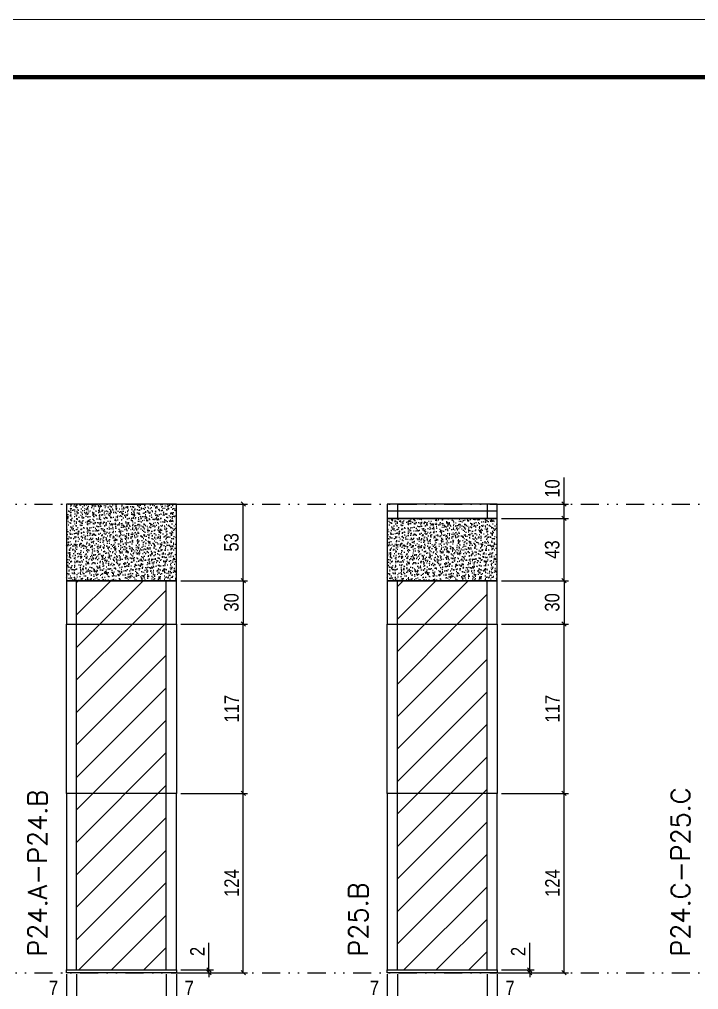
# Model space of a CAD drawing. Extents: x 13770 to 23315, y 867 to 16997.
# Drawn here: x 19609 to 20078, y 9287 to 9957 of the extents above; entities that cross this region are included whole.
import ezdxf

# ---------------------------------------------------------------- set-up
doc = ezdxf.new("R2010")
doc.units = 0
for name, pattern in [('DASHED', [0.75, 0.5, -0.25]), ('DIVIDE2', [0.625, 0.25, -0.125, 0, -0.125, 0, -0.125]), ('HIDDEN', [0.375, 0.25, -0.125])]:
    doc.linetypes.add(name, pattern=pattern)
for name, color, linetype in [('COTA', 241, 'Continuous'), ('Nível', 160, 'Continuous'), ('Painéis', 200, 'Continuous'), ('SARR_7x10', 140, 'Continuous'), ('Sarrafo de Pressão', 42, 'HIDDEN')]:
    doc.layers.add(name, color=color, linetype=linetype)
for name, color, linetype, lineweight in [('Folhas', 255, 'Continuous', 9), ('Hachura', 251, 'Continuous', 9), ('SARRAFO DE PRESSAO', 251, 'DASHED', 9), ('Texto Seção', 7, 'Continuous', 15)]:
    doc.layers.add(name, color=color, linetype=linetype, lineweight=lineweight)
doc.styles.add('COTA TECNICA', font='techl___.ttf', dxfattribs={"height": 10})
doc.styles.add('COTA TECNICA-50', font='techl___.ttf', dxfattribs={"height": 10})
doc.styles.add('REGUA-120', font='ROMANS.shx', dxfattribs={"height": 15})
doc.dimstyles.new('COTA PAINEL-50', dxfattribs={"dimtxt": 10, "dimasz": 3, "dimexe": 3, "dimexo": 3, "dimgap": 3, "dimtad": 1, "dimdec": 1, "dimzin": 12, "dimdsep": 46, "dimtxsty": 'COTA TECNICA-50', "dimblk1": 'OBLIQUE', "dimblk2": 'OBLIQUE', "dimsah": 1, "dimcen": 0.9, "dimclrd": 4, "dimclre": 4, "dimclrt": 240, "dimadec": 1, "dimazin": 3, "dimtfac": 1, "dimtdec": 1, "dimtmove": 0, "dimatfit": 3, "dimfxl": 1, "dimtolj": 1, "dimtzin": 12, "dimarcsym": 0})
doc.dimstyles.new('PAINEL', dxfattribs={"dimtxt": 10, "dimasz": 3, "dimexe": 3, "dimexo": 3, "dimgap": 3, "dimtad": 1, "dimdec": 1, "dimzin": 12, "dimdsep": 46, "dimtxsty": 'COTA TECNICA', "dimblk1": 'OBLIQUE', "dimblk2": 'OBLIQUE', "dimsah": 1, "dimcen": 0.9, "dimclrd": 4, "dimclre": 4, "dimclrt": 240, "dimadec": 1, "dimazin": 3, "dimtfac": 1, "dimtdec": 1, "dimtmove": 0, "dimatfit": 3, "dimfxl": 1, "dimtolj": 1, "dimtzin": 12, "dimarcsym": 0})

# ---------------------------------------------------------------- blocks, each defined once
blk = doc.blocks.new('9999999999')
at = {"layer": 'Folhas'}
blk.add_lwpolyline([(98138.98, 34190.21), (99623.98, 34190.21), (99623.98, 35240.21), (98138.98, 35240.21)], close=True, dxfattribs=at)
at = {"layer": 'Folhas', "color": 30, "const_width": 3}
blk.add_lwpolyline([(98213.98, 34230.21), (99583.98, 34230.21), (99583.98, 35200.21), (98213.98, 35200.21)], close=True, dxfattribs=at)
blk = doc.blocks.new('_Oblique')
at = {"color": 0, "linetype": 'ByBlock', "lineweight": -2}
blk.add_line((-0.5, -0.5), (0.5, 0.5), dxfattribs=at)
blk = doc.blocks.new('*D510')
at = {"layer": 'COTA', "color": 4, "lineweight": -2, "transparency": 16777216}
for p, q in [((19641.26, 9297.15), (19641.26, 9242.98)), ((19717.26, 9297.15), (19717.26, 9242.98)), ((19641.26, 9245.98), (19717.26, 9245.98))]:
    blk.add_line(p, q, dxfattribs=at)
at = {"layer": 'Defpoints', "color": 0, "transparency": 16777216}
for p in [(19641.26, 9300.15), (19717.26, 9300.15), (19717.26, 9245.98)]:
    blk.add_point(p, dxfattribs=at)
at = {"layer": 'COTA', "color": 4, "lineweight": -2, "transparency": 16777216, "xscale": 3, "yscale": 3, "zscale": 3, "rotation": 180}
blk.add_blockref('_Oblique', (19641.26, 9245.98), dxfattribs=at)
at = {"layer": 'COTA', "color": 4, "lineweight": -2, "transparency": 16777216, "xscale": 3, "yscale": 3, "zscale": 3}
blk.add_blockref('_Oblique', (19717.26, 9245.98), dxfattribs=at)
at = {"layer": 'COTA', "color": 240, "transparency": 16777216, "insert": (19679.26, 9254.08), "char_height": 10, "attachment_point": 5, "style": 'COTA TECNICA'}
blk.add_mtext('\\A1;76', dxfattribs=at)
blk = doc.blocks.new('*D511')
at = {"layer": 'COTA', "color": 4, "lineweight": -2, "transparency": 16777216}
for p, q in [((19720.26, 9422.15), (19766.5, 9422.15)), ((19763.5, 9298.15), (19763.5, 9422.15)), ((19720.26, 9298.15), (19766.5, 9298.15))]:
    blk.add_line(p, q, dxfattribs=at)
at = {"layer": 'Defpoints', "color": 0, "transparency": 16777216}
for p in [(19717.26, 9422.15), (19763.5, 9422.15), (19717.26, 9298.15)]:
    blk.add_point(p, dxfattribs=at)
at = {"layer": 'COTA', "color": 4, "lineweight": -2, "transparency": 16777216, "xscale": 3, "yscale": 3, "zscale": 3}
for p, rotation in [((19763.5, 9422.15), 90), ((19763.5, 9298.15), 270)]:
    blk.add_blockref('_Oblique', p, dxfattribs=dict(at, rotation=rotation))
at = {"layer": 'COTA', "color": 240, "transparency": 16777216, "insert": (19755.43, 9360.15), "char_height": 10, "attachment_point": 5, "rotation": 90, "style": 'COTA TECNICA-50'}
blk.add_mtext('\\A1;124', dxfattribs=at)
blk = doc.blocks.new('*D512')
at = {"layer": 'COTA', "color": 4, "lineweight": -2, "transparency": 16777216}
for p, q in [((19739.79, 9300.15), (19739.79, 9318.95)), ((19720.26, 9300.15), (19742.79, 9300.15)), ((19739.79, 9298.15), (19739.79, 9300.15)), ((19720.26, 9298.15), (19742.79, 9298.15)), ((19739.79, 9298.15), (19739.79, 9295.15))]:
    blk.add_line(p, q, dxfattribs=at)
at = {"layer": 'Defpoints', "color": 0, "transparency": 16777216}
for p in [(19717.26, 9300.15), (19717.26, 9298.15), (19739.79, 9298.15)]:
    blk.add_point(p, dxfattribs=at)
at = {"layer": 'COTA', "color": 4, "lineweight": -2, "transparency": 16777216, "xscale": 3, "yscale": 3, "zscale": 3}
for p, rotation in [((19739.79, 9300.15), 270), ((19739.79, 9298.15), 90)]:
    blk.add_blockref('_Oblique', p, dxfattribs=dict(at, rotation=rotation))
at = {"layer": 'COTA', "color": 240, "transparency": 16777216, "insert": (19731.79, 9312.9), "char_height": 10, "attachment_point": 5, "rotation": 90, "style": 'COTA TECNICA-50'}
blk.add_mtext('\\A1;2', dxfattribs=at)
blk = doc.blocks.new('*D522')
at = {"layer": 'COTA', "color": 4, "linetype": 'ByBlock', "lineweight": -2, "transparency": 16777216}
for p, q in [((19720.26, 9539.15), (19766.5, 9539.15)), ((19763.5, 9422.15), (19763.5, 9539.15)), ((19720.26, 9422.15), (19766.5, 9422.15))]:
    blk.add_line(p, q, dxfattribs=at)
at = {"layer": 'Defpoints', "color": 0, "linetype": 'ByBlock', "transparency": 16777216}
for p in [(19717.26, 9539.15), (19763.5, 9539.15), (19717.26, 9422.15)]:
    blk.add_point(p, dxfattribs=at)
at = {"layer": 'COTA', "color": 4, "linetype": 'ByBlock', "lineweight": -2, "transparency": 16777216, "xscale": 3, "yscale": 3, "zscale": 3}
for p, rotation in [((19763.5, 9539.15), 90), ((19763.5, 9422.15), 270)]:
    blk.add_blockref('_Oblique', p, dxfattribs=dict(at, rotation=rotation))
at = {"layer": 'COTA', "color": 240, "linetype": 'ByBlock', "transparency": 16777216, "insert": (19755.43, 9480.65), "char_height": 10, "attachment_point": 5, "rotation": 90, "style": 'COTA TECNICA'}
blk.add_mtext('\\A1;117', dxfattribs=at)
blk = doc.blocks.new('*D513')
at = {"layer": 'COTA', "color": 4, "lineweight": -2, "transparency": 16777216}
for p, q in [((19641.26, 9295.15), (19641.26, 9276.64)), ((19648.26, 9297.15), (19648.26, 9276.64)), ((19641.26, 9279.64), (19626.53, 9279.64)), ((19648.26, 9279.64), (19641.26, 9279.64))]:
    blk.add_line(p, q, dxfattribs=at)
at = {"layer": 'Defpoints', "color": 0, "transparency": 16777216}
for p in [(19648.26, 9300.15), (19641.26, 9298.15), (19641.26, 9279.64)]:
    blk.add_point(p, dxfattribs=at)
at = {"layer": 'COTA', "color": 4, "lineweight": -2, "transparency": 16777216, "xscale": 3, "yscale": 3, "zscale": 3, "rotation": 180}
blk.add_blockref('_Oblique', (19641.26, 9279.64), dxfattribs=at)
at = {"layer": 'COTA', "color": 4, "lineweight": -2, "transparency": 16777216, "xscale": 3, "yscale": 3, "zscale": 3}
blk.add_blockref('_Oblique', (19648.26, 9279.64), dxfattribs=at)
at = {"layer": 'COTA', "color": 240, "transparency": 16777216, "insert": (19632.4, 9287.72), "char_height": 10, "attachment_point": 5, "style": 'COTA TECNICA-50'}
blk.add_mtext('\\A1;7', dxfattribs=at)
blk = doc.blocks.new('*D514')
at = {"layer": 'COTA', "color": 4, "lineweight": -2, "transparency": 16777216}
for p, q in [((19710.26, 9297.15), (19710.26, 9276.64)), ((19717.26, 9295.15), (19717.26, 9276.64)), ((19710.26, 9279.64), (19717.26, 9279.64)), ((19717.26, 9279.64), (19731.99, 9279.64))]:
    blk.add_line(p, q, dxfattribs=at)
at = {"layer": 'Defpoints', "color": 0, "transparency": 16777216}
for p in [(19710.26, 9300.15), (19717.26, 9298.15), (19717.26, 9279.64)]:
    blk.add_point(p, dxfattribs=at)
at = {"layer": 'COTA', "color": 4, "lineweight": -2, "transparency": 16777216, "xscale": 3, "yscale": 3, "zscale": 3, "rotation": 180}
blk.add_blockref('_Oblique', (19710.26, 9279.64), dxfattribs=at)
at = {"layer": 'COTA', "color": 4, "lineweight": -2, "transparency": 16777216, "xscale": 3, "yscale": 3, "zscale": 3}
blk.add_blockref('_Oblique', (19717.26, 9279.64), dxfattribs=at)
at = {"layer": 'COTA', "color": 240, "transparency": 16777216, "insert": (19726.13, 9287.72), "char_height": 10, "attachment_point": 5, "style": 'COTA TECNICA-50'}
blk.add_mtext('\\A1;7', dxfattribs=at)
blk = doc.blocks.new('*D515')
at = {"layer": 'COTA', "color": 4, "lineweight": -2, "transparency": 16777216}
for p, q in [((19720.26, 9622.15), (19766.5, 9622.15)), ((19763.5, 9569.15), (19763.5, 9622.15)), ((19720.26, 9569.15), (19766.5, 9569.15))]:
    blk.add_line(p, q, dxfattribs=at)
at = {"layer": 'Defpoints', "color": 0, "transparency": 16777216}
for p in [(19717.26, 9622.15), (19763.5, 9622.15), (19717.26, 9569.15)]:
    blk.add_point(p, dxfattribs=at)
at = {"layer": 'COTA', "color": 4, "lineweight": -2, "transparency": 16777216, "xscale": 3, "yscale": 3, "zscale": 3}
for p, rotation in [((19763.5, 9622.15), 90), ((19763.5, 9569.15), 270)]:
    blk.add_blockref('_Oblique', p, dxfattribs=dict(at, rotation=rotation))
at = {"layer": 'COTA', "color": 240, "transparency": 16777216, "insert": (19755.28, 9595.65), "char_height": 10, "attachment_point": 5, "rotation": 90, "style": 'COTA TECNICA'}
blk.add_mtext('\\A1;53', dxfattribs=at)
blk = doc.blocks.new('*D890')
at = {"layer": 'COTA', "color": 4, "lineweight": -2, "transparency": 16777216}
for p, q in [((19720.26, 9569.15), (19766.5, 9569.15)), ((19763.5, 9569.15), (19763.5, 9539.15)), ((19720.26, 9539.15), (19766.5, 9539.15))]:
    blk.add_line(p, q, dxfattribs=at)
at = {"layer": 'Defpoints', "color": 0, "transparency": 16777216}
for p in [(19717.26, 9569.15), (19717.26, 9539.15), (19763.5, 9539.15)]:
    blk.add_point(p, dxfattribs=at)
at = {"layer": 'COTA', "color": 4, "lineweight": -2, "transparency": 16777216, "xscale": 3, "yscale": 3, "zscale": 3}
for p, rotation in [((19763.5, 9569.15), 90), ((19763.5, 9539.15), 270)]:
    blk.add_blockref('_Oblique', p, dxfattribs=dict(at, rotation=rotation))
at = {"layer": 'COTA', "color": 240, "transparency": 16777216, "insert": (19755.28, 9554.15), "char_height": 10, "attachment_point": 5, "rotation": 90, "style": 'COTA TECNICA'}
blk.add_mtext('\\A1;30', dxfattribs=at)
blk = doc.blocks.new('*D1858')
at = {"layer": 'COTA', "color": 4, "lineweight": -2, "transparency": 16777216}
for p, q in [((19862.94, 9297.15), (19862.94, 9242.98)), ((19938.94, 9297.15), (19938.94, 9242.98)), ((19862.94, 9245.98), (19938.94, 9245.98))]:
    blk.add_line(p, q, dxfattribs=at)
at = {"layer": 'Defpoints', "color": 0, "transparency": 16777216}
for p in [(19862.94, 9300.15), (19938.94, 9300.15), (19938.94, 9245.98)]:
    blk.add_point(p, dxfattribs=at)
at = {"layer": 'COTA', "color": 4, "lineweight": -2, "transparency": 16777216, "xscale": 3, "yscale": 3, "zscale": 3, "rotation": 180}
blk.add_blockref('_Oblique', (19862.94, 9245.98), dxfattribs=at)
at = {"layer": 'COTA', "color": 4, "lineweight": -2, "transparency": 16777216, "xscale": 3, "yscale": 3, "zscale": 3}
blk.add_blockref('_Oblique', (19938.94, 9245.98), dxfattribs=at)
at = {"layer": 'COTA', "color": 240, "transparency": 16777216, "insert": (19900.94, 9254.08), "char_height": 10, "attachment_point": 5, "style": 'COTA TECNICA'}
blk.add_mtext('\\A1;76', dxfattribs=at)
blk = doc.blocks.new('*D1859')
at = {"layer": 'COTA', "color": 4, "lineweight": -2, "transparency": 16777216}
for p, q in [((19941.94, 9422.15), (19988.18, 9422.15)), ((19985.18, 9298.15), (19985.18, 9422.15)), ((19941.94, 9298.15), (19988.18, 9298.15))]:
    blk.add_line(p, q, dxfattribs=at)
at = {"layer": 'Defpoints', "color": 0, "transparency": 16777216}
for p in [(19938.94, 9422.15), (19985.18, 9422.15), (19938.94, 9298.15)]:
    blk.add_point(p, dxfattribs=at)
at = {"layer": 'COTA', "color": 4, "lineweight": -2, "transparency": 16777216, "xscale": 3, "yscale": 3, "zscale": 3}
for p, rotation in [((19985.18, 9422.15), 90), ((19985.18, 9298.15), 270)]:
    blk.add_blockref('_Oblique', p, dxfattribs=dict(at, rotation=rotation))
at = {"layer": 'COTA', "color": 240, "transparency": 16777216, "insert": (19977.11, 9360.15), "char_height": 10, "attachment_point": 5, "rotation": 90, "style": 'COTA TECNICA-50'}
blk.add_mtext('\\A1;124', dxfattribs=at)
blk = doc.blocks.new('*D1860')
at = {"layer": 'COTA', "color": 4, "lineweight": -2, "transparency": 16777216}
for p, q in [((19961.47, 9300.15), (19961.47, 9318.95)), ((19941.94, 9300.15), (19964.47, 9300.15)), ((19961.47, 9298.15), (19961.47, 9300.15)), ((19941.94, 9298.15), (19964.47, 9298.15)), ((19961.47, 9298.15), (19961.47, 9295.15))]:
    blk.add_line(p, q, dxfattribs=at)
at = {"layer": 'Defpoints', "color": 0, "transparency": 16777216}
for p in [(19938.94, 9300.15), (19938.94, 9298.15), (19961.47, 9298.15)]:
    blk.add_point(p, dxfattribs=at)
at = {"layer": 'COTA', "color": 4, "lineweight": -2, "transparency": 16777216, "xscale": 3, "yscale": 3, "zscale": 3}
for p, rotation in [((19961.47, 9300.15), 270), ((19961.47, 9298.15), 90)]:
    blk.add_blockref('_Oblique', p, dxfattribs=dict(at, rotation=rotation))
at = {"layer": 'COTA', "color": 240, "transparency": 16777216, "insert": (19953.47, 9312.9), "char_height": 10, "attachment_point": 5, "rotation": 90, "style": 'COTA TECNICA-50'}
blk.add_mtext('\\A1;2', dxfattribs=at)
blk = doc.blocks.new('*D1865')
at = {"layer": 'COTA', "color": 4, "linetype": 'ByBlock', "lineweight": -2, "transparency": 16777216}
for p, q in [((19941.94, 9539.15), (19988.18, 9539.15)), ((19985.18, 9422.15), (19985.18, 9539.15)), ((19941.94, 9422.15), (19988.18, 9422.15))]:
    blk.add_line(p, q, dxfattribs=at)
at = {"layer": 'Defpoints', "color": 0, "linetype": 'ByBlock', "transparency": 16777216}
for p in [(19938.94, 9539.15), (19985.18, 9539.15), (19938.94, 9422.15)]:
    blk.add_point(p, dxfattribs=at)
at = {"layer": 'COTA', "color": 4, "linetype": 'ByBlock', "lineweight": -2, "transparency": 16777216, "xscale": 3, "yscale": 3, "zscale": 3}
for p, rotation in [((19985.18, 9539.15), 90), ((19985.18, 9422.15), 270)]:
    blk.add_blockref('_Oblique', p, dxfattribs=dict(at, rotation=rotation))
at = {"layer": 'COTA', "color": 240, "linetype": 'ByBlock', "transparency": 16777216, "insert": (19977.11, 9480.65), "char_height": 10, "attachment_point": 5, "rotation": 90, "style": 'COTA TECNICA'}
blk.add_mtext('\\A1;117', dxfattribs=at)
blk = doc.blocks.new('*D1861')
at = {"layer": 'COTA', "color": 4, "lineweight": -2, "transparency": 16777216}
for p, q in [((19862.94, 9295.15), (19862.94, 9276.64)), ((19869.94, 9297.15), (19869.94, 9276.64)), ((19862.94, 9279.64), (19848.21, 9279.64)), ((19869.94, 9279.64), (19862.94, 9279.64))]:
    blk.add_line(p, q, dxfattribs=at)
at = {"layer": 'Defpoints', "color": 0, "transparency": 16777216}
for p in [(19869.94, 9300.15), (19862.94, 9298.15), (19862.94, 9279.64)]:
    blk.add_point(p, dxfattribs=at)
at = {"layer": 'COTA', "color": 4, "lineweight": -2, "transparency": 16777216, "xscale": 3, "yscale": 3, "zscale": 3, "rotation": 180}
blk.add_blockref('_Oblique', (19862.94, 9279.64), dxfattribs=at)
at = {"layer": 'COTA', "color": 4, "lineweight": -2, "transparency": 16777216, "xscale": 3, "yscale": 3, "zscale": 3}
blk.add_blockref('_Oblique', (19869.94, 9279.64), dxfattribs=at)
at = {"layer": 'COTA', "color": 240, "transparency": 16777216, "insert": (19854.08, 9287.72), "char_height": 10, "attachment_point": 5, "style": 'COTA TECNICA-50'}
blk.add_mtext('\\A1;7', dxfattribs=at)
blk = doc.blocks.new('*D1862')
at = {"layer": 'COTA', "color": 4, "lineweight": -2, "transparency": 16777216}
for p, q in [((19931.94, 9297.15), (19931.94, 9276.64)), ((19938.94, 9295.15), (19938.94, 9276.64)), ((19931.94, 9279.64), (19938.94, 9279.64)), ((19938.94, 9279.64), (19953.67, 9279.64))]:
    blk.add_line(p, q, dxfattribs=at)
at = {"layer": 'Defpoints', "color": 0, "transparency": 16777216}
for p in [(19931.94, 9300.15), (19938.94, 9298.15), (19938.94, 9279.64)]:
    blk.add_point(p, dxfattribs=at)
at = {"layer": 'COTA', "color": 4, "lineweight": -2, "transparency": 16777216, "xscale": 3, "yscale": 3, "zscale": 3, "rotation": 180}
blk.add_blockref('_Oblique', (19931.94, 9279.64), dxfattribs=at)
at = {"layer": 'COTA', "color": 4, "lineweight": -2, "transparency": 16777216, "xscale": 3, "yscale": 3, "zscale": 3}
blk.add_blockref('_Oblique', (19938.94, 9279.64), dxfattribs=at)
at = {"layer": 'COTA', "color": 240, "transparency": 16777216, "insert": (19947.81, 9287.72), "char_height": 10, "attachment_point": 5, "style": 'COTA TECNICA-50'}
blk.add_mtext('\\A1;7', dxfattribs=at)
blk = doc.blocks.new('*D1863')
at = {"layer": 'COTA', "color": 4, "lineweight": -2, "transparency": 16777216}
for p, q in [((19941.94, 9612.15), (19988.18, 9612.15)), ((19985.18, 9569.15), (19985.18, 9612.15)), ((19941.94, 9569.15), (19988.18, 9569.15))]:
    blk.add_line(p, q, dxfattribs=at)
at = {"layer": 'Defpoints', "color": 0, "transparency": 16777216}
for p in [(19938.94, 9612.15), (19985.18, 9612.15), (19938.94, 9569.15)]:
    blk.add_point(p, dxfattribs=at)
at = {"layer": 'COTA', "color": 4, "lineweight": -2, "transparency": 16777216, "xscale": 3, "yscale": 3, "zscale": 3}
for p, rotation in [((19985.18, 9612.15), 90), ((19985.18, 9569.15), 270)]:
    blk.add_blockref('_Oblique', p, dxfattribs=dict(at, rotation=rotation))
at = {"layer": 'COTA', "color": 240, "transparency": 16777216, "insert": (19976.96, 9590.65), "char_height": 10, "attachment_point": 5, "rotation": 90, "style": 'COTA TECNICA'}
blk.add_mtext('\\A1;43', dxfattribs=at)
blk = doc.blocks.new('*D1864')
at = {"layer": 'COTA', "color": 4, "lineweight": -2, "transparency": 16777216}
for p, q in [((19941.94, 9569.15), (19988.18, 9569.15)), ((19985.18, 9569.15), (19985.18, 9539.15)), ((19941.94, 9539.15), (19988.18, 9539.15))]:
    blk.add_line(p, q, dxfattribs=at)
at = {"layer": 'Defpoints', "color": 0, "transparency": 16777216}
for p in [(19938.94, 9569.15), (19938.94, 9539.15), (19985.18, 9539.15)]:
    blk.add_point(p, dxfattribs=at)
at = {"layer": 'COTA', "color": 4, "lineweight": -2, "transparency": 16777216, "xscale": 3, "yscale": 3, "zscale": 3}
for p, rotation in [((19985.18, 9569.15), 90), ((19985.18, 9539.15), 270)]:
    blk.add_blockref('_Oblique', p, dxfattribs=dict(at, rotation=rotation))
at = {"layer": 'COTA', "color": 240, "transparency": 16777216, "insert": (19976.96, 9554.15), "char_height": 10, "attachment_point": 5, "rotation": 90, "style": 'COTA TECNICA'}
blk.add_mtext('\\A1;30', dxfattribs=at)
blk = doc.blocks.new('*D1866')
at = {"layer": 'COTA', "color": 4, "lineweight": -2, "transparency": 16777216}
for p, q in [((19985.18, 9622.15), (19985.18, 9640.58)), ((19941.94, 9622.15), (19988.18, 9622.15)), ((19985.18, 9612.15), (19985.18, 9622.15)), ((19941.94, 9612.15), (19988.18, 9612.15))]:
    blk.add_line(p, q, dxfattribs=at)
at = {"layer": 'Defpoints', "color": 0, "transparency": 16777216}
for p in [(19938.94, 9622.15), (19985.18, 9622.15), (19938.94, 9612.15)]:
    blk.add_point(p, dxfattribs=at)
at = {"layer": 'COTA', "color": 4, "lineweight": -2, "transparency": 16777216, "xscale": 3, "yscale": 3, "zscale": 3}
for p, rotation in [((19985.18, 9622.15), 90), ((19985.18, 9612.15), 270)]:
    blk.add_blockref('_Oblique', p, dxfattribs=dict(at, rotation=rotation))
at = {"layer": 'COTA', "color": 240, "transparency": 16777216, "insert": (19977.08, 9632.87), "char_height": 10, "attachment_point": 5, "rotation": 90, "style": 'COTA TECNICA'}
blk.add_mtext('\\A1;10', dxfattribs=at)

msp = doc.modelspace()

# ---------------------------------------------------------------- hatches: boundary and pattern name
at = {"layer": 'COTA'}
h = msp.add_hatch(dxfattribs=at)
h.set_pattern_fill('AR-CONC', color=256, scale=0.03)
h.set_pattern_definition([(50, (188.157, -5773.8755), (5.4655401, -0.4781726), [0.5715, -6.2865]), (355, (188.157, -5773.8755), (-1.0573026, 5.7317054), [0.4572, -5.0292175]), (100.451445, (188.6124, -5773.9154), (4.4082374, 5.2535326), [0.4857003, -5.3427073]), (46.1842, (188.157, -5772.3515), (8.1323712, -1.2612698), [0.85725, -9.42975]), (96.635558, (188.8346, -5772.457), (7.122124, 7.4227837), [0.7285507, -8.0140682]), (351.18415, (188.157, -5772.3515), (7.122124, 7.4227837), [0.685799, -7.543792]), (21, (188.919, -5772.7325), (4.5484317, -3.06795595), [0.5715, -6.2865]), (326, (188.919, -5772.7325), (1.8540609, 5.525639), [0.4572, -5.0292]), (71.451445, (189.298, -5772.988), (6.4024926, 2.4576831), [0.4857003, -5.3426981]), (37.5, (188.1569, -5773.8755), (0.0926581, 2.53665117), [0, -4.96824, 0, -5.1054, 0, -5.04825]), (7.5, (188.157, -5773.8755), (2.00458988, 3.00541724), [0, -2.91084, 0, -4.85394, 0, -1.92405]), (327.5, (186.4576, -5773.8755), (4.06771786, -0.17186232), [0, -1.905, 0, -5.9436, 0, -7.8867]), (317.5, (185.6956, -5773.8755), (4.44387544, 0.76279473), [0, -2.4765, 0, -3.94716, 0, -5.6007])])
h.paths.add_polyline_path([(19717.26, 9569.15), (19717.26, 9622.15), (19641.26, 9622.15), (19641.26, 9569.15)])
h = msp.add_hatch(dxfattribs=at)
h.set_pattern_fill('AR-CONC', color=256, scale=0.03)
h.set_pattern_definition([(50, (409.8373, -5773.8755), (5.4655401, -0.4781726), [0.5715, -6.2865]), (355, (409.8373, -5773.8755), (-1.0573026, 5.7317054), [0.4572, -5.0292175]), (100.451445, (410.293, -5773.9154), (4.4082374, 5.2535326), [0.4857003, -5.3427073]), (46.1842, (409.837, -5772.3515), (8.1323712, -1.2612698), [0.85725, -9.42975]), (96.635558, (410.515, -5772.457), (7.122124, 7.4227837), [0.7285507, -8.0140682]), (351.18415, (409.837, -5772.3515), (7.122124, 7.4227837), [0.685799, -7.543792]), (21, (410.5993, -5772.7325), (4.5484317, -3.06795595), [0.5715, -6.2865]), (326, (410.5993, -5772.7325), (1.8540609, 5.525639), [0.4572, -5.0292]), (71.451445, (410.9783, -5772.988), (6.4024926, 2.4576831), [0.4857003, -5.3426981]), (37.5, (409.8373, -5773.8755), (0.0926581, 2.53665117), [0, -4.96824, 0, -5.1054, 0, -5.04825]), (7.5, (409.8373, -5773.8755), (2.00458988, 3.00541724), [0, -2.91084, 0, -4.85394, 0, -1.92405]), (327.5, (408.138, -5773.8755), (4.06771786, -0.17186232), [0, -1.905, 0, -5.9436, 0, -7.8867]), (317.5, (407.376, -5773.8755), (4.44387544, 0.76279473), [0, -2.4765, 0, -3.94716, 0, -5.6007])])
h.paths.add_polyline_path([(19938.94, 9569.15), (19938.94, 9612.15), (19862.94, 9612.15), (19862.94, 9569.15)])
at = {"layer": 'Hachura', "linetype": 'ByBlock'}
h = msp.add_hatch(dxfattribs=at)
h.set_pattern_fill('ANSI31', color=256, scale=5)
h.paths.add_polyline_path([(19710.26, 9539.15), (19710.26, 9569.15), (19648.26, 9569.15), (19648.26, 9539.15)])
h.paths.add_polyline_path([(19931.94, 9539.15), (19931.94, 9569.15), (19869.94, 9569.15), (19869.94, 9539.15)])
h.paths.add_polyline_path([(20085.58, 9516.15), (20085.58, 9509.15), (20134.58, 9509.15), (20134.58, 9516.15)])
h.paths.add_polyline_path([(20134.58, 9516.15), (20134.58, 9532.15), (20085.58, 9532.15), (20085.58, 9516.15)])
h.paths.add_polyline_path([(20323.8, 9601.15), (20274.8, 9601.15), (20274.8, 9544.15), (20323.8, 9544.15)])
h.paths.add_polyline_path([(20457.34, 9591.15), (20457.34, 9544.15), (20506.34, 9544.15), (20506.34, 9591.15)])
h = msp.add_hatch(dxfattribs=at)
h.set_pattern_fill('ANSI31', color=256, scale=5)
h.paths.add_polyline_path([(19710.26, 9422.15), (19648.26, 9422.15), (19648.26, 9300.15), (19710.26, 9300.15)])
h.paths.add_polyline_path([(19710.26, 9539.15), (19648.26, 9539.15), (19648.26, 9422.15), (19710.26, 9422.15)])
h = msp.add_hatch(dxfattribs=at)
h.set_pattern_fill('ANSI31', color=256, scale=5)
h.paths.add_polyline_path([(19931.94, 9422.15), (19869.94, 9422.15), (19869.94, 9300.15), (19931.94, 9300.15)])
h.paths.add_polyline_path([(19931.94, 9539.15), (19869.94, 9539.15), (19869.94, 9422.15), (19931.94, 9422.15)])

# ---------------------------------------------------------------- linework, layer by layer
at = {"layer": 'COTA'}
for points in [[(19641.26, 9569.15), (19717.26, 9569.15), (19717.26, 9622.15), (19641.26, 9622.15)], [(19862.94, 9569.15), (19938.94, 9569.15), (19938.94, 9612.15), (19862.94, 9612.15)]]:
    msp.add_lwpolyline(points, close=True, dxfattribs=at)
at = {"layer": 'Nível', "color": 4, "linetype": 'DIVIDE2', "ltscale": 50}
for p, q in [((13769.54, 9622.15), (21112.79, 9622.15)), ((13769.54, 9298.15), (21112.79, 9298.15))]:
    msp.add_line(p, q, dxfattribs=at)
at = {"layer": 'Painéis'}
for points in [[(19862.94, 9612.15), (19938.94, 9612.15), (19938.94, 9622.15), (19862.94, 9622.15)], [(19641.26, 9539.15), (19717.26, 9539.15), (19717.26, 9569.15), (19641.26, 9569.15)], [(19862.94, 9539.15), (19938.94, 9539.15), (19938.94, 9569.15), (19862.94, 9569.15)], [(19641.26, 9539.15), (19717.26, 9539.15), (19717.26, 9422.15), (19641.26, 9422.15)], [(19862.94, 9539.15), (19938.94, 9539.15), (19938.94, 9422.15), (19862.94, 9422.15)], [(19641.26, 9300.15), (19717.26, 9300.15), (19717.26, 9422.15), (19641.26, 9422.15)], [(19862.94, 9300.15), (19938.94, 9300.15), (19938.94, 9422.15), (19862.94, 9422.15)], [(19641.26, 9300.15), (19717.26, 9300.15), (19717.26, 9298.15), (19641.26, 9298.15)], [(19862.94, 9300.15), (19938.94, 9300.15), (19938.94, 9298.15), (19862.94, 9298.15)]]:
    msp.add_lwpolyline(points, close=True, dxfattribs=at)
at = {"layer": 'SARR_7x10'}
msp.add_line((19938.94, 9617.15), (19862.94, 9617.15), dxfattribs=at)
at = {"layer": 'Sarrafo de Pressão'}
for p, q in [((19869.94, 9622.15), (19869.94, 9612.15)), ((19931.94, 9622.15), (19931.94, 9612.15)), ((19648.26, 9539.15), (19648.26, 9569.15)), ((19710.26, 9539.15), (19710.26, 9569.15)), ((19869.94, 9539.15), (19869.94, 9569.15)), ((19931.94, 9539.15), (19931.94, 9569.15)), ((19648.26, 9422.15), (19648.26, 9539.15)), ((19710.26, 9422.15), (19710.26, 9539.15)), ((19869.94, 9422.15), (19869.94, 9539.15)), ((19931.94, 9422.15), (19931.94, 9539.15)), ((19648.26, 9300.15), (19648.26, 9422.15)), ((19710.26, 9300.15), (19710.26, 9422.15)), ((19869.94, 9300.15), (19869.94, 9422.15)), ((19931.94, 9300.15), (19931.94, 9422.15))]:
    msp.add_line(p, q, dxfattribs=at)

# ---------------------------------------------------------------- block references
at = {"layer": 'SARRAFO DE PRESSAO', "color": 6, "linetype": 'ByBlock'}
msp.add_blockref('9999999999', (-78984.48, -25283.14), dxfattribs=at)

# ---------------------------------------------------------------- texts
at = {"layer": 'Texto Seção', "char_height": 13, "width": 285.3299, "attachment_point": 7, "rotation": 90, "style": 'REGUA-120'}
for s, insert in [('P24.A-P24.B', (19627.79, 9309.4)), ('P24.C-P25.C', (20072.1, 9309.4)), ('P25.B', (19849.47, 9309.4))]:
    msp.add_mtext(s, dxfattribs=dict(at, insert=insert))

# ---------------------------------------------------------------- dimensions: what is measured, and where the dimension line sits
at = {"layer": 'COTA'}
for base, p1, p2, angle, dimstyle, picture, middle in [((19985.18, 9622.15), (19938.94, 9612.15), (19938.94, 9622.15), 90, 'PAINEL', '*D1866', (19977.08, 9632.87)), ((19763.5, 9622.15), (19717.26, 9569.15), (19717.26, 9622.15), 90, 'PAINEL', '*D515', (19755.28, 9595.65)), ((19985.18, 9612.15), (19938.94, 9569.15), (19938.94, 9612.15), 90, 'PAINEL', '*D1863', (19976.96, 9590.65)), ((19763.5, 9539.15), (19717.26, 9569.15), (19717.26, 9539.15), 90, 'PAINEL', '*D890', (19755.28, 9554.15)), ((19985.18, 9539.15), (19938.94, 9569.15), (19938.94, 9539.15), 90, 'PAINEL', '*D1864', (19976.96, 9554.15)), ((19763.5, 9422.15), (19717.26, 9298.15), (19717.26, 9422.15), 90, 'COTA PAINEL-50', '*D511', (19755.43, 9360.15)), ((19985.18, 9422.15), (19938.94, 9298.15), (19938.94, 9422.15), 90, 'COTA PAINEL-50', '*D1859', (19977.11, 9360.15)), ((19641.26, 9279.64), (19648.26, 9300.15), (19641.26, 9298.15), 180, 'COTA PAINEL-50', '*D513', (19632.4, 9287.72)), ((19862.94, 9279.64), (19869.94, 9300.15), (19862.94, 9298.15), 180, 'COTA PAINEL-50', '*D1861', (19854.08, 9287.72))]:
    dim = msp.add_linear_dim(base=base, p1=p1, p2=p2, angle=angle, dimstyle=dimstyle, dxfattribs=at)
    dim.commit()
    dim.dimension.update_dxf_attribs({"geometry": picture, "text_midpoint": middle})
at = {"layer": 'COTA', "linetype": 'ByBlock'}
for base, p1, p2, picture, middle in [((19763.5, 9539.15), (19717.26, 9422.15), (19717.26, 9539.15), '*D522', (19755.43, 9480.65)), ((19985.18, 9539.15), (19938.94, 9422.15), (19938.94, 9539.15), '*D1865', (19977.11, 9480.65))]:
    dim = msp.add_linear_dim(base=base, p1=p1, p2=p2, angle=90, dimstyle='PAINEL', dxfattribs=at)
    dim.commit()
    dim.dimension.update_dxf_attribs({"geometry": picture, "text_midpoint": middle})
at = {"layer": 'COTA'}
for base, p1, p2, picture, middle in [((19739.79, 9298.15), (19717.26, 9300.15), (19717.26, 9298.15), '*D512', (19739.79, 9312.9)), ((19961.47, 9298.15), (19938.94, 9300.15), (19938.94, 9298.15), '*D1860', (19961.47, 9312.9))]:
    dim = msp.add_linear_dim(base=base, p1=p1, p2=p2, angle=90, dimstyle='COTA PAINEL-50', dxfattribs=at)
    dim.commit()
    dim.dimension.update_dxf_attribs({"geometry": picture, "text_midpoint": middle, "dimtype": 160})
for base, p1, p2, picture, middle in [((19717.26, 9245.98), (19641.26, 9300.15), (19717.26, 9300.15), '*D510', (19679.26, 9254.08)), ((19938.94, 9245.98), (19862.94, 9300.15), (19938.94, 9300.15), '*D1858', (19900.94, 9254.08))]:
    dim = msp.add_linear_dim(base=base, p1=p1, p2=p2, dimstyle='PAINEL', override={"dimarcsym": 2}, dxfattribs=at)
    dim.commit()
    dim.dimension.update_dxf_attribs({"geometry": picture, "text_midpoint": middle})
for base, p1, p2, picture, middle in [((19717.26, 9279.64), (19710.26, 9300.15), (19717.26, 9298.15), '*D514', (19726.13, 9287.72)), ((19938.94, 9279.64), (19931.94, 9300.15), (19938.94, 9298.15), '*D1862', (19947.81, 9287.72))]:
    dim = msp.add_linear_dim(base=base, p1=p1, p2=p2, dimstyle='COTA PAINEL-50', dxfattribs=at)
    dim.commit()
    dim.dimension.update_dxf_attribs({"geometry": picture, "text_midpoint": middle})

doc.saveas('drawing.dxf')
